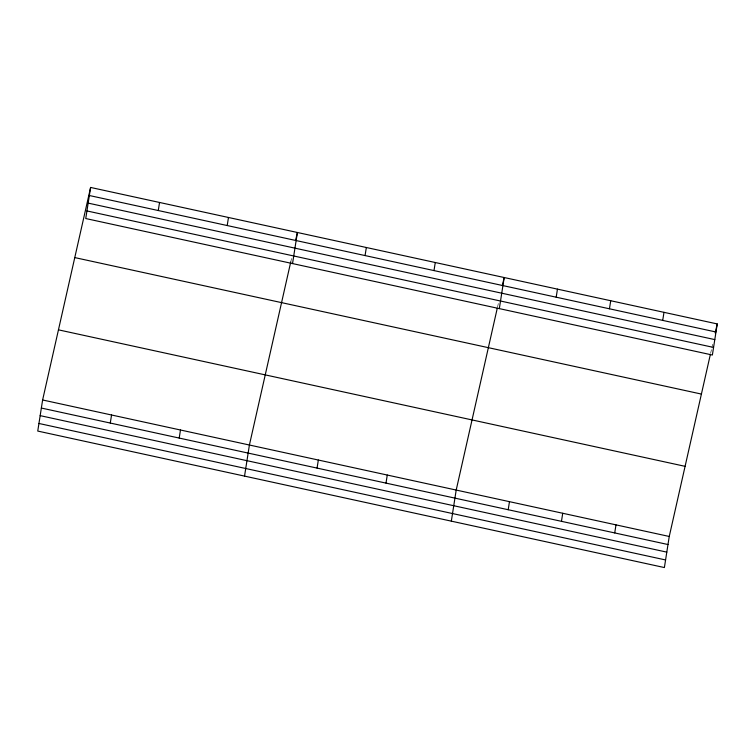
<?xml version="1.0" encoding="UTF-8"?>
<svg xmlns="http://www.w3.org/2000/svg" width="755" height="755" viewBox="0 0 755 755"><rect width="100%" height="100%" fill="white"/><g stroke="black" fill="none" stroke-linecap="round" stroke-linejoin="round"><path stroke-width="0.57" stroke-dasharray="3.77 2.83" d="M290.76 261.9L291.524 258.512M497.554 306.945L498.319 303.548M710.606 353.349L711.625 348.819M711.889 347.696L712.654 344.299"/><path stroke-width="1.13" d="M90.609 187.448L85.749 218.535L712.38 355.02L717.25 323.933L90.609 187.448L42.62 399.98L37.75 431.067L664.391 567.552L669.251 536.465L710.351 354.482M110.287 423.055L111.551 414.995M158.276 210.522L159.541 202.463M179.218 438.07L180.473 430.01M227.208 225.537L228.472 217.478M244.544 476.103L249.405 445.016L290.76 261.9M292.534 263.57L297.404 232.493L295.611 240.411M317.072 468.1L318.336 460.031M365.071 255.567L366.335 247.498M386.003 483.115L387.268 475.046M434.002 270.583L435.267 262.514M451.33 521.148L456.199 490.061L497.3 308.078M499.329 308.616L504.189 277.529L502.405 285.447M508.2 509.729L509.465 501.66M556.199 297.196L557.454 289.127M561.465 521.327L562.73 513.268M609.455 308.795L610.72 300.735M614.73 532.926L615.986 524.867M662.72 320.403L663.985 312.334M715.202 332.983L717.25 323.933M89.354 195.517L715.985 332.002M88.165 203.114L714.796 339.599M86.938 210.938L713.569 347.423M74.773 257.587L701.414 394.072M58.456 329.841L685.096 466.335M42.62 399.98L669.251 536.465M41.355 408.04L667.996 544.534M40.166 415.637L666.807 552.131M38.939 423.47L665.58 559.955"/></g></svg>
